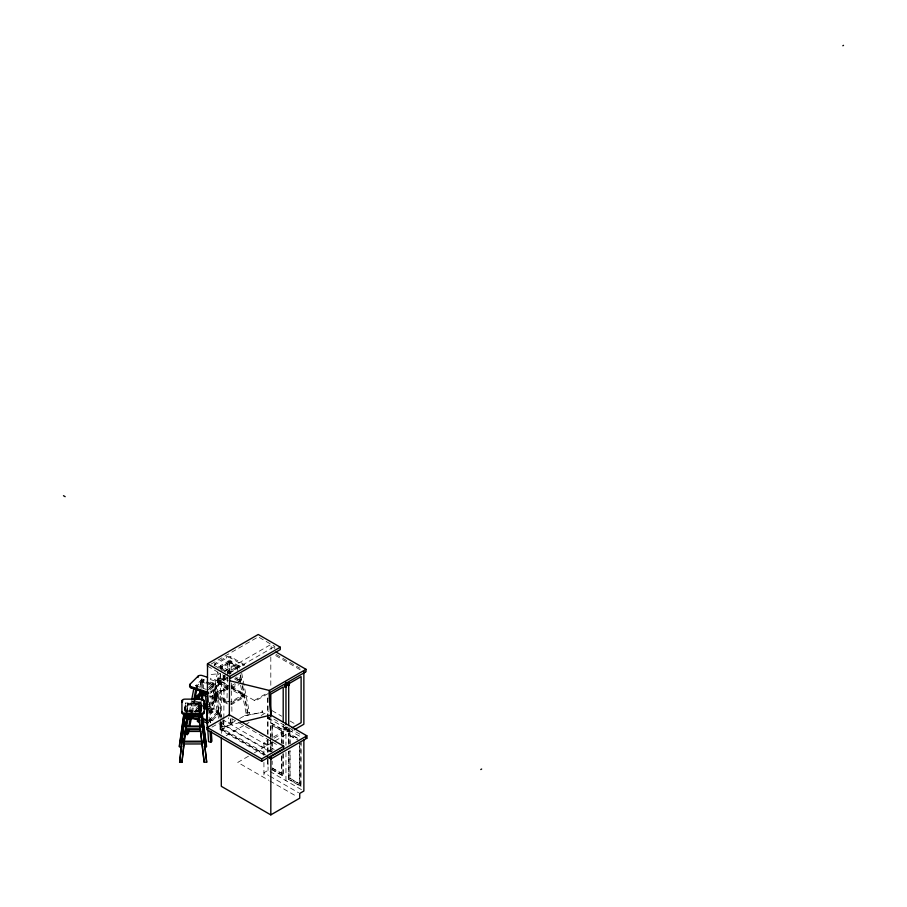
<?xml version="1.0" encoding="UTF-8"?>
<svg xmlns="http://www.w3.org/2000/svg" width="907" height="907" viewBox="0 0 907 907"><rect width="100%" height="100%" fill="white"/><g stroke="black" fill="none" stroke-linecap="round" stroke-linejoin="round"><path stroke-width="0.68" stroke-dasharray="4.54 3.4" d="M263.744 754.839L220.186 729.704L220.446 673.595L207.499 674.808M223.836 719.648L223.802 725.226L220.186 727.312L266.08 753.808M223.848 718.253L224.063 675.692L220.446 673.595L220.446 680.851L229.879 686.304M268.982 718.514L269.016 716.349M185.629 706.065L185.527 712.46L185.867 704.376L185.629 706.065L187.171 706.065L187.409 704.376L187.057 712.46L187.171 706.065M199.018 706.19L198.916 712.585L198.792 704.501L199.018 706.19L200.56 706.19L200.447 712.585L201.241 701.553M200.209 710.566L200.322 704.501L200.56 706.19M227.51 677.506L226.931 702.143L228.553 701.202M227.544 676.146L227.906 661.078L229.528 660.137L231.319 661.169L231.024 673.493M228.213 662.915L228.258 661.271L220.741 665.523L220.378 667.359L228.213 662.915L229.301 663.55L229.335 661.906L221.83 666.146L221.387 668.346L220.299 668.969L222.51 670.273M229.188 674.298L229.528 660.137M231.319 661.169L229.686 662.11L229.392 674.853L229.369 670.681L227.736 671.622L229.528 672.654L231.16 671.713L229.369 670.681M229.925 663.595L231.013 662.972L231.047 661.328L238.394 665.659L238.756 667.529L237.679 668.153L229.925 663.595L229.959 661.951L237.305 666.282L237.589 668.516L238.677 669.139L238.314 667.269L230.809 671.509L230.843 673.584L229.754 672.949L229.72 670.885L237.226 666.645M239.697 718.537L244.607 715.702L262.157 712.38L262.191 710.714L262.191 712.403L265.717 714.433M200.708 711.893L198.18 711.893L199.041 700.839M200.141 687.03L200.696 680.125L201.842 678.98L204.041 679.706L203.372 687.994M194.007 711.836L199.007 706.825L199.132 705.17L200.458 705.748L200.334 707.403L195.334 712.426M195.413 687.381L200.991 681.928L201.127 680.273L195.776 685.488M199.2 712.097L200.084 701.054M201.071 688.64L201.842 678.98M202.318 682.37L202.454 680.715L197.102 685.93L196.74 687.823L202.318 682.37L200.991 681.928M202.34 687.755L202.885 680.862L204.041 679.706M200.946 707.313L201.864 704.773L200.946 707.313L203.553 708.186M205.322 683.13L202.941 682.325L203.077 680.669L212.113 683.753L212.555 685.93L206.977 691.383M203.848 679.899L202.941 682.325M201.501 711.451L202.057 704.558M285.081 729.205C284.526 727.856 287.292 730.01 283.902 729.455M284.685 729.103L285.342 729.636L284.707 729.489M286.181 729.863L286.306 729.75A1.145 0.658 60 0 1 285.07 728.196A1.145 0.658 60 0 1 286.272 728.083L286.011 729.92A1.145 0.658 60 0 1 284.73 728.389L285.342 727.754M288.585 730.963L286.714 731.427L288.075 729.897L288.585 730.963L287.383 730.963L287.984 729.92M287.734 729.761L288.245 729.194M287.859 730.997L287.587 731.201M288.766 731.507L289.174 730.929M184.212 711.235L185.368 703.038L187.908 703.038L187.908 704.376L185.368 704.376L184.404 711.201M186.581 712.414L187.908 703.038M186.751 712.573L187.908 704.149L198.406 704.217L199.517 712.675M268.053 764.93L267.565 762.209M189.427 711.7L191.536 700.567M190.062 713.798L192.624 700.261M192.896 700.669L192.715 701.61L194.019 702.211L195.844 700.397M191.422 712.369L193.531 701.224M203.939 706.723L193.361 703.186L194.461 700.646L202.125 703.22M194.019 702.211L194.381 700.317M193.372 703.14L194.461 700.646M196.83 688.186L197.182 686.293L206.229 689.388M192.42 712.494L194.801 699.966M229.301 663.55L221.467 667.983L218.689 666.396L220.469 665.364L222.102 666.305L212.986 712.256L211.206 713.287L209.574 712.346L218.145 669.094M209.574 712.346L211.365 711.315L218.836 673.64M219.925 668.119L220.469 665.364M211.206 713.287L218.972 674.094M227.487 703.889L214.823 696.599L215.186 694.762L216.251 694.263L229.686 701.995M228.337 689.037L217.555 682.79L217.918 680.953L218.984 680.443L229.392 686.486M220.299 668.969L220.662 667.133L228.008 671.463L228.054 673.527L229.131 672.903L229.097 670.84L221.75 666.509M214.823 696.599L215.889 696.1L216.331 693.923L227.623 687.393M217.567 682.744L218.621 682.291L219.063 680.103L224.607 676.928M283.88 729.568L285.32 728.31M284.526 728.899L285.399 729.273M286.068 729.761L286.011 728.242A1.145 0.658 60 0 0 284.73 728.389L284.945 729.103L284.73 728.355M287.7 731.28L287.326 730.396M209.891 697.54L215.197 699.32L214.834 697.506L215.583 696.61L209.222 694.479M215.197 699.32L215.945 698.424L215.583 696.61M208.769 709.92L217.895 712.959L217.533 711.145L218.281 710.249L208.179 706.882M217.895 712.959L218.632 712.063L218.281 710.249M208.837 720.339L217.612 711.519L218.927 711.814L210.163 720.612L210.299 722.664L219.279 713.628L217.975 713.333L208.973 722.391L208.837 720.339L210.163 720.612M190.379 713.945L199.132 705.17M194.608 711.61L200.458 705.748M196.422 687.064L197.431 686.043L195.436 685.375M218.666 718.344L211.864 684.003L213.134 682.744L215.129 683.402L222.192 719.126M210.299 682.109L212.884 682.994L213.247 684.808L212.476 685.567L206.524 683.538M220.265 717.063L213.859 684.672L215.129 683.402M209.766 692.086A3.072 1.769 0 0 0 211.252 691.338L219.301 683.288A3.072 1.769 0 0 0 218.179 680.874L210.209 678.209M209.766 693.345A3.072 1.769 0 0 0 211.252 692.597L219.301 684.536L219.301 683.288M222.464 720.498L224.097 728.74L222.827 729.999L220.832 729.341L222.102 728.072L220.82 721.609M215.276 699.705L207.975 706.972L209.302 707.245L216.58 700L215.276 699.705L214.925 697.891L216.229 698.186L209.166 705.192L209.302 707.245M268.506 718.253L267.304 718.31L268.506 718.854M269.878 719.682L269.402 717.618L269.447 719.512M207.85 704.92L214.925 697.891M208.633 687.597L212.204 684.116M208.179 689.774L213.53 684.558M210.163 690.012L213.882 686.372L212.555 685.93M285.217 727.652L285.637 727.89M285.172 729.693L285.83 729.375M287.61 729.5L288.675 729.353M287.995 731.303L288.789 731.337M240.355 682.699L240.072 680.454L241.137 679.694L236.523 677.019M231.818 688.152L242.815 694.501L243.87 693.742L244.244 695.612L243.178 696.372L231.636 689.717M230.344 704.149L243.099 696.746L244.153 697.222L243.79 695.352L242.736 694.875L230.31 702.086M243.79 695.352L231.398 702.54L231.432 704.603L244.153 697.222M211.161 664.049L258.246 636.873L274.764 646.408L274.764 648.845M214.676 665.557A3.072 1.769 0 0 1 215.163 663.425L226.546 656.849A3.072 1.769 0 0 1 230.888 656.849L243.892 664.355A3.072 1.769 0 0 1 244.799 665.613M214.369 665.466A3.072 1.769 0 0 1 215.163 664.672L226.546 658.097A3.072 1.769 0 0 1 230.888 658.097L243.892 665.613L243.892 664.355M220.31 667.337L222.102 666.305M224.868 671.044L271.159 644.321L271.159 649.197M236.954 666.486L238.745 665.455L240.378 666.396L238.586 667.427L236.954 666.486L237.759 670.613M228.485 673.13L274.764 646.408M220.446 680.851L226.489 677.37M227.351 677.869L221.308 681.35L221.308 716.496M228.269 680.386L220.446 678.47L224.063 680.556L227.929 678.323M227.555 689.059L215.968 695.76L214.902 694.977L227.623 687.619L227.668 685.975L215.265 693.141L216.331 693.923M254.368 700.431L268.053 692.529M268.053 693.628L255.309 700.986L231.104 687.007L235.525 684.49M211.921 727.131L219.018 723.128M230.401 718.673L230.503 724.251L232.135 723.31L230.344 722.278L228.711 723.219L228.609 717.72M246.069 713.197L247.86 712.165L249.482 713.106L247.69 714.138L246.069 713.197L238.836 676.1M269.447 751.574L223.802 725.226L223.802 720.362L274.515 749.636L270.898 751.722L220.05 722.437L220.186 729.704L238.473 719.24M221.399 730.396L222.26 729.897L265.717 754.998M226.138 735.713L244.244 725.26M245.457 724.568L249.074 722.471M261.148 715.498L268.393 711.315M271.93 736.337L272.191 725.135L281.828 730.702L281.828 743.139M284.753 728.162L285.671 727.629M285.376 727.765L286.17 727.992M281.567 743.287L281.567 730.849L283.199 729.908L270.808 722.743L270.547 736.847M284.968 729.16L285.206 729.489M286.034 729.75L285.988 729.92A1.145 0.658 60 0 0 285.932 728.276L287.848 727.221L270.876 717.414M263.926 755.542L263.926 742.527L267.508 740.463M273.472 737.017L288.993 728.06M285.92 729.908L286.601 729.511M288.041 729.353L288.63 729.319M274.186 738.185L283.199 732.981M289.084 729.772L288.743 729.806A1.145 0.658 60 0 0 287.485 729.976L287.485 729.976A1.145 0.658 60 0 0 288.687 731.484L288.347 731.405M288.857 729.976L289.401 730.475M288.732 731.303L287.916 731.042M288.528 731.484L289.412 730.974M248.461 756.223L237.759 762.402L268.699 780.269M254.402 752.787L293.766 730.067M289.832 743.91L290.093 735.464L298.528 740.339M268.914 750.577L272.531 748.49M301.475 789.657L268.053 770.36L263.926 772.741L268.699 775.496M271.93 768.116L281.828 773.535L281.828 755.576M283.199 753.615L283.199 775.927L271.681 769.567M301.113 741.631L300.852 786.414L288.46 779.249L290.093 778.308L290.093 750.667M289.832 750.815L289.832 778.455L299.469 784.022L299.729 742.414M225.639 676.577L217.635 681.168L218.7 681.951L229.006 676.032M231.126 685.93L235.559 683.379M236.67 682.744L239.992 680.828L241.058 681.316M231.194 687.971L236.92 684.683M231.138 689.093L239.131 684.49M226.852 674.264L218.009 679.332L219.063 680.103M229.754 672.949L237.589 668.516M287.746 729.375L289.174 729.908M287.383 730.339L288.154 730.861M220.276 727.369L239.425 722.698M244.607 715.702L262.191 712.403M201.615 711.179L200.708 704.501L198.406 704.501L198.406 703.038L200.708 703.038L201.819 711.213M200.708 710.566L198.18 710.566L198.18 711.893M269.458 718.163L268.563 717.959L268.563 719.149L269.832 719.217M187.908 703.265L198.406 703.333M187.67 710.725L198.18 710.793M187.67 711.61L198.18 711.678M208.599 719.784L213.689 720.963M210.209 679.468L218.179 682.121A3.072 1.769 0 0 1 219.301 684.536M200.696 680.125L202.885 680.862M211.864 684.003L213.859 684.672M208.678 708.186L217.533 711.145M208.236 708.594L218.632 712.063M222.102 728.072L224.097 728.74M209.336 696.213L215.945 698.424M193.724 701.292L201.354 703.855M194.109 702.551L206.036 706.542M209.732 695.794L214.834 697.506M206.093 682.37L213.247 684.808M199.007 706.825L200.334 707.403M215.889 696.1L229.732 704.059M275.966 654.355L300.002 668.244M275.705 655.602L300.194 669.74M227.906 661.078L229.686 662.11M215.163 665.919L228.179 673.436M207.533 666.146L219.279 672.926M231.682 686.712L243.87 693.742M272.009 710.623L281.658 716.19M290.093 721.054L294.911 723.843M231.58 688.311L244.244 695.612M289.05 727.913L302.178 735.486M268.053 717.981L301.475 737.266M297.734 738.287L288.709 733.083L288.709 744.239M288.46 744.386L288.46 733.23L297.473 738.434M271.93 725.283L281.567 730.849M289.832 735.622L295.863 739.092M215.186 694.762L228.598 702.483M231.727 718.571L276.465 744.398M211.365 711.315L212.986 712.256M263.926 742.527L268.053 744.908M221.308 729.16L264.776 754.25M290.093 778.308L299.729 783.875L300.852 786.414L300.852 743.173M271.941 769.419L283.199 775.927M301.113 786.256L288.709 779.102L288.709 751.211M269.889 776.188L298.539 792.729M269.889 780.961L297.349 796.811M218.621 682.291L229.437 688.549M235.446 677.767L240.072 680.454M235.514 678.085L241.5 681.565L241.137 679.694M234.425 678.833L239.233 681.622M217.918 680.953L228.303 686.973M231.013 662.972L238.756 667.529M221.387 668.346L229.131 672.903M288.347 729.455L288.743 729.806A1.145 0.658 60 0 1 288.687 731.484M288.46 733.23L290.093 735.464L290.093 743.763M285.104 728.763L285.263 729.319M221.297 722.244L222.827 729.999M213.134 682.744L220.56 720.305M217.612 711.519L217.975 713.333M219.743 723.843L220.832 729.341M241.715 673.266L249.482 713.106M238.745 665.455L239.267 668.13M240.57 674.808L242.396 684.15M242.657 685.488L247.86 712.165M240.151 675.443L241.194 680.783M242.226 686.123L247.69 714.138M242.815 694.501L243.178 696.372M242.736 694.875L243.099 696.746M198.406 703.038L199.687 712.38M209.415 702.517L210.764 723.435M208.621 709.081L209.415 721.553M231.364 682.982L231.954 713.684M232.056 719.183L232.135 723.31M230.287 719.489L230.344 722.278M299.469 742.561L299.469 784.022M288.46 751.359L288.46 779.249M285.954 726.076L285.954 745.305M285.954 752.379L285.954 780.689M283.199 724.614L283.199 743.853M282.95 744.001L282.95 730.056L270.547 722.89L272.191 725.135L272.191 740.339M282.95 753.762L282.95 776.075L281.828 773.535L272.191 767.968L272.191 761.064M281.567 755.724L281.567 773.682M272.191 741.711L272.191 750.01M271.93 741.869L271.93 751.54M270.808 656.951L270.808 687.619M270.808 717.834L270.808 740.146M270.808 740.872L270.808 752.028M270.547 738.241L270.547 752.186M268.053 697.959L268.053 735.226M268.053 739.795L268.053 753.388M268.053 759.034L268.053 770.36M267.565 697.959L267.565 735.226M267.565 739.795L267.565 752.867M267.565 759.34L267.565 764.93M267.361 718.253L267.361 718.843M263.926 762.402L263.926 777.514M230.888 656.849L230.888 658.097M226.546 656.849L226.546 658.097M224.063 675.692L224.063 680.556M221.308 721.779L221.308 733.332M220.276 722.494L220.276 729.75M219.709 682.404L219.709 683.651M218.179 680.874L218.179 682.121M215.163 663.425L215.163 664.672M214.256 664.672L214.256 665.931M211.252 691.338L211.252 692.597M200.708 703.038L200.708 704.501M185.368 703.038L185.368 704.376M230.344 673.958A3.072 1.769 0 0 1 229.165 673.822M286.272 728.083A1.145 0.658 60 0 1 286.272 729.693M187.67 710.442L185.368 710.442L185.368 711.893L187.67 711.893L187.67 710.442M198.644 705.022L187.67 704.954L187.67 705.85L198.644 705.907L198.644 705.022M287.825 729.784A1.145 0.658 60 0 0 289.027 731.291A1.145 0.658 60 0 0 289.027 729.67A1.145 0.658 60 0 0 287.825 729.784"/><path stroke-width="1.36" d="M204.166 700.907L204.166 712.789A3.072 1.769 0 0 1 201.093 714.557L184.994 714.557A3.072 1.769 0 0 1 181.922 712.789L181.922 700.907A3.072 1.769 0 0 1 184.994 699.138L201.093 699.138A3.072 1.769 0 0 1 204.166 700.907L204.166 702.154A3.072 1.769 0 0 0 203.531 701.077M183.804 726.36L184.076 717.097L185.595 717.222M202.284 718.877L202.25 727.709L202.057 717.188L200.538 717.301M184.03 725.6L184.076 717.097M185.55 725.736L185.572 722.085M229.324 715.804L229.573 676.486L280.274 647.213L280.274 649.593L229.573 678.867L229.573 676.486L207.533 663.754L207.284 729.897L261.681 761.313L283.721 748.581L283.721 746.2L229.312 714.795L207.284 727.516L207.204 729.863M269.311 698.379L269.402 690.465L306.01 669.321L306.01 671.713L269.402 692.846L270.796 716.054M202.034 743.218L202.012 743.944L183.985 743.978L183.962 743.252M197.613 718.763L197.397 721.53L199.585 722.255L199.801 719.5M199.155 699.456L199.37 696.701M199.597 693.934L199.925 689.796M194.835 697.971L200.13 692.721L201.456 693.299L201.32 694.955L196.762 699.49M201.343 700.181L202.114 690.522M205.923 696.213L201.944 694.875L202.08 693.22L202.851 692.336L206.671 693.617M202.783 693.163L202.851 692.336M202.386 700.419L203.043 692.132M200.062 693.549L200.13 692.721M284.73 686.259L285.274 685.17M285.115 685.873C287.338 684.876 282.531 686.531 286.034 684.864M288.948 685L288.596 684.955A1.145 0.658 -60 0 1 287.508 684.377L287.746 683.322M288.641 685.284L287.508 684.434M288.585 684.343L287.87 684.536L288.709 683.923M289.118 684.048L288.936 683.164L288.075 683.867M187.364 714.648L181.922 762.345L179.62 762.345L185.051 714.705M187.193 714.637L181.922 762.345M183.826 713.968L179.393 745.395L179.393 746.722L181.922 746.722M179.393 746.722L184.019 713.934M183.792 729.954L182.273 729.829L182.058 741.382M188.996 730.588L188.463 733.378L187.205 734.636L185.209 733.978L185.731 731.189M186.525 727.017L188.905 714.489M191.796 699.172L193.917 688.039M187.205 734.636L187.987 730.464M188.781 726.292L191.162 713.764M193.792 699.841L195.901 688.696M189.79 726.416L192.159 713.888M194.801 699.966L196.91 688.832M284.526 685.533L285.524 685.193M286.669 685.375L286.181 684.751A1.145 0.658 -60 0 1 285.739 686.542A1.145 0.658 -60 0 1 284.753 685.964L285.002 686.168M287.746 684.728L287.644 684.241M288.766 684.785L289.39 684.139M287.598 684.105L287.734 683.833M287.973 683.833L287.281 684.127M286.397 685.08L286.657 685.601L286.431 684.898A1.145 0.658 -60 0 0 285.093 686.168A1.145 0.658 -60 0 0 286.079 686.735L286.045 686.316M201.944 694.875L202.726 693.991M284.787 685.239L285.66 685.068M288.664 683.322L288.301 683.583M287.734 685.239L288.857 684.638M208.191 693.458A3.072 1.769 0 0 1 207.057 693.243L191.128 687.925A3.072 1.769 0 0 1 190.005 685.511L190.005 684.252L198.055 676.203A3.072 1.769 0 0 1 202.238 675.556L207.556 677.325M185.209 733.978L186.479 732.709M205.356 691.746L208.565 741.609L210.753 742.334L211.909 741.189L211.297 731.632M195.266 699.433L201.456 693.299M191.026 715.521L191.774 714.886L195.561 716.145M203.939 706.723L206.581 707.619L207.363 706.984M202.374 721.303L207.567 723.026L208.349 722.391M285.365 686.848L286.124 686.667M284.979 686.826L285.592 686.758M288.335 685.159L289.072 684.842M842.83 45.747L843.521 45.35M292.099 727.856L301.113 722.652L301.113 676.633L288.709 683.787L288.709 725.623M294.31 729.75L303.868 724.24L303.868 671.86L304.809 672.404M207.284 727.516L261.681 758.921L283.721 746.2M267.27 756.88L270.898 758.978L306.872 738.207L306.872 735.815L270.898 756.585L270.808 814.883L221.308 786.312L221.308 737.516M269.776 758.331L270.808 757.73M270.808 814.883L299.729 798.183L299.729 793.421L303.868 791.029L303.868 740.067M480.789 769.533L481.651 769.034M240.786 722.369L270.876 715.033L306.872 735.815M286.238 684.842L285.626 684.785M181.922 712.789L181.922 711.53A3.072 1.769 0 0 0 184.994 713.299L201.093 713.299A3.072 1.769 0 0 0 204.166 711.53L204.166 712.789M185.64 729.75L200.538 729.75M184.053 731.439L200.73 731.439M204.166 746.722L206.456 746.722L206.456 745.259L202.193 713.934M198.508 714.648L204.166 762.209L206.694 762.209L201.195 714.693M186.105 715.997L198.735 716.02M185.844 718.707L199.064 718.741M185.72 728.797L200.22 728.82M186.082 717.018L198.746 717.052M229.641 680.726L269.402 690.465L270.876 715.033M203.157 718.661L206.955 719.92M191.967 717.845L199.767 720.43M190.005 684.252A3.072 1.769 0 0 0 191.128 686.678L207.057 691.984A3.072 1.769 0 0 0 208.191 692.211M203.61 706.508L207.408 707.766M203.553 708.186L207.465 709.489M202.386 719.296L207.442 720.974L207.567 723.026M203.395 703.651L205.946 704.501M203.905 704.705L206.445 705.567L206.581 707.619M202.08 693.22L205.9 694.501M196.059 688.957L205.594 692.2M63.479 495.698L65.168 496.673M280.274 647.213L258.246 634.481L207.533 663.754L207.533 666.146M275.966 651.974L306.01 669.321M289.412 683.708L288.46 683.164L289.424 683.833M287.712 683.867L287.564 684.207M288.415 685.114L288.811 685.148A1.145 0.658 -60 0 0 289.197 683.379L289.31 683.424A1.145 0.658 -60 0 0 287.848 684.57A1.145 0.658 -60 0 0 288.834 685.148M287.496 684.83L288.449 685.375M287.587 685.091L288.165 685.431M286.623 685.159L285.841 684.706L286.408 684.887A1.145 0.658 -60 0 1 286.079 686.735M284.753 686.497L285.626 686.996M305.761 737.561L306.872 738.207M201.978 713.843L206.456 746.722M202.057 717.188L202.17 718.038M204.018 731.564L203.792 729.874L204.052 742.833L203.814 740.826M201.048 714.693L206.694 762.209M198.678 714.761L200.005 725.94M200.345 728.74L204.166 762.209M207.544 692.46L208.168 702.154M210.05 731.257L210.753 742.334M183.815 738.162L183.826 740.906M182.273 729.829L182.296 740.77M285.954 682.189L285.954 724.67M283.199 721.825L283.199 686.962L270.808 694.127L270.808 716.439M261.681 758.921L261.681 761.313M207.057 691.984L207.057 693.243M201.093 713.299L201.093 714.557M198.055 676.203L198.055 677.461M191.128 686.678L191.128 687.925M184.994 713.299L179.62 762.345M181.922 700.907L181.922 702.154A3.072 1.769 0 0 1 182.817 700.907M288.494 684.944A1.145 0.658 -60 0 0 288.857 683.186A1.145 0.658 -60 0 0 287.508 684.377M284.753 685.964A1.145 0.658 -60 0 1 286.102 684.774M199.994 726.076L199.982 726.802L185.946 726.779L185.924 726.065L199.994 726.076M201.796 741.2L201.773 741.926L184.212 741.949L184.2 741.234L201.796 741.2"/></g></svg>
